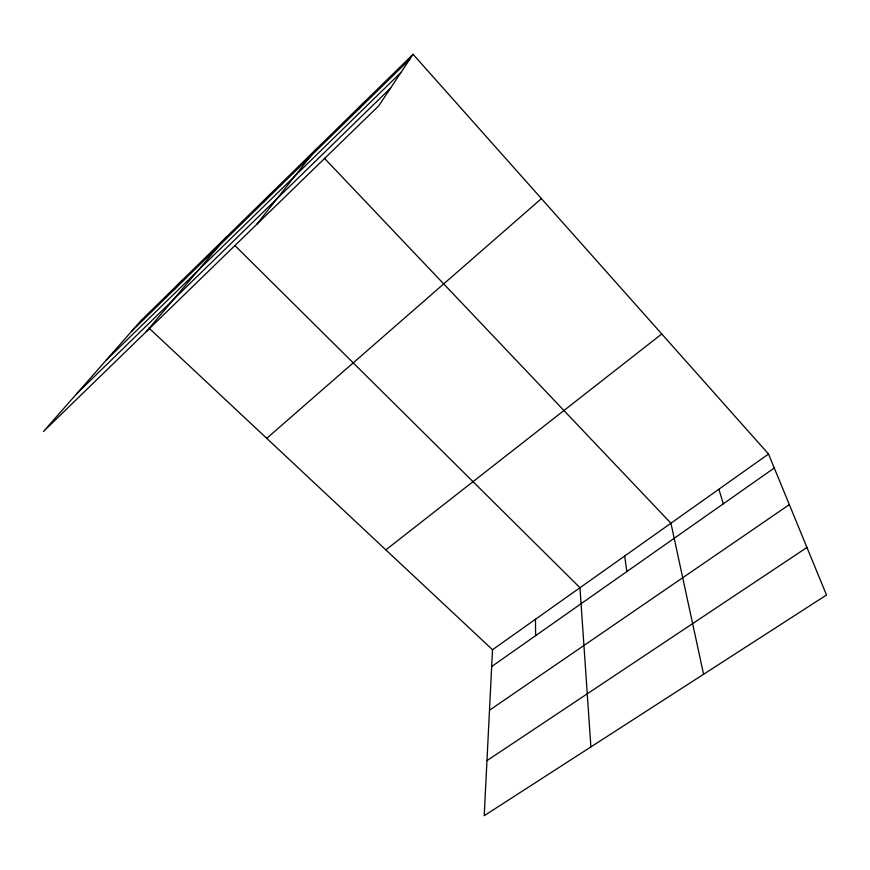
<?xml version="1.0" encoding="UTF-8"?>
<svg xmlns="http://www.w3.org/2000/svg" width="870" height="870" viewBox="0 0 870 870"><rect width="100%" height="100%" fill="white"/><g stroke="black" fill="none" stroke-linecap="round" stroke-linejoin="round"><path stroke-width="1.3" d="M148.9 328.012L492.518 649.738L484.209 815.712L826.5 595.015L768.525 454.02L413.076 54.288L140.994 320.606L43.5 431.466L378.722 105.879L413.076 54.288M358.951 108.957L363.529 102.79M256.585 224.503L315.962 149.346M263.447 202.373L270.276 194.064M146.356 331.568L226.352 237.053M174.076 289.775L182.841 279.651M131.37 331.546L409.781 59.236M106.096 360.289L401.037 72.373M76.484 393.969L390.597 88.055M266.742 438.339L541.423 198.621M385.856 549.873L661.765 333.96M492.518 649.738L768.525 454.02M491.68 666.54L774.278 467.995M489.495 710.235L789.34 504.633M486.972 760.619L806.947 547.458M234.933 245.568L579.975 587.718L590.893 746.917M324.369 158.199L670.933 523.229L703.58 674.261M718.859 489.244L723.318 503.795M624.671 556.028L626.813 571.601M535.496 619.266L535.594 635.687"/></g></svg>
